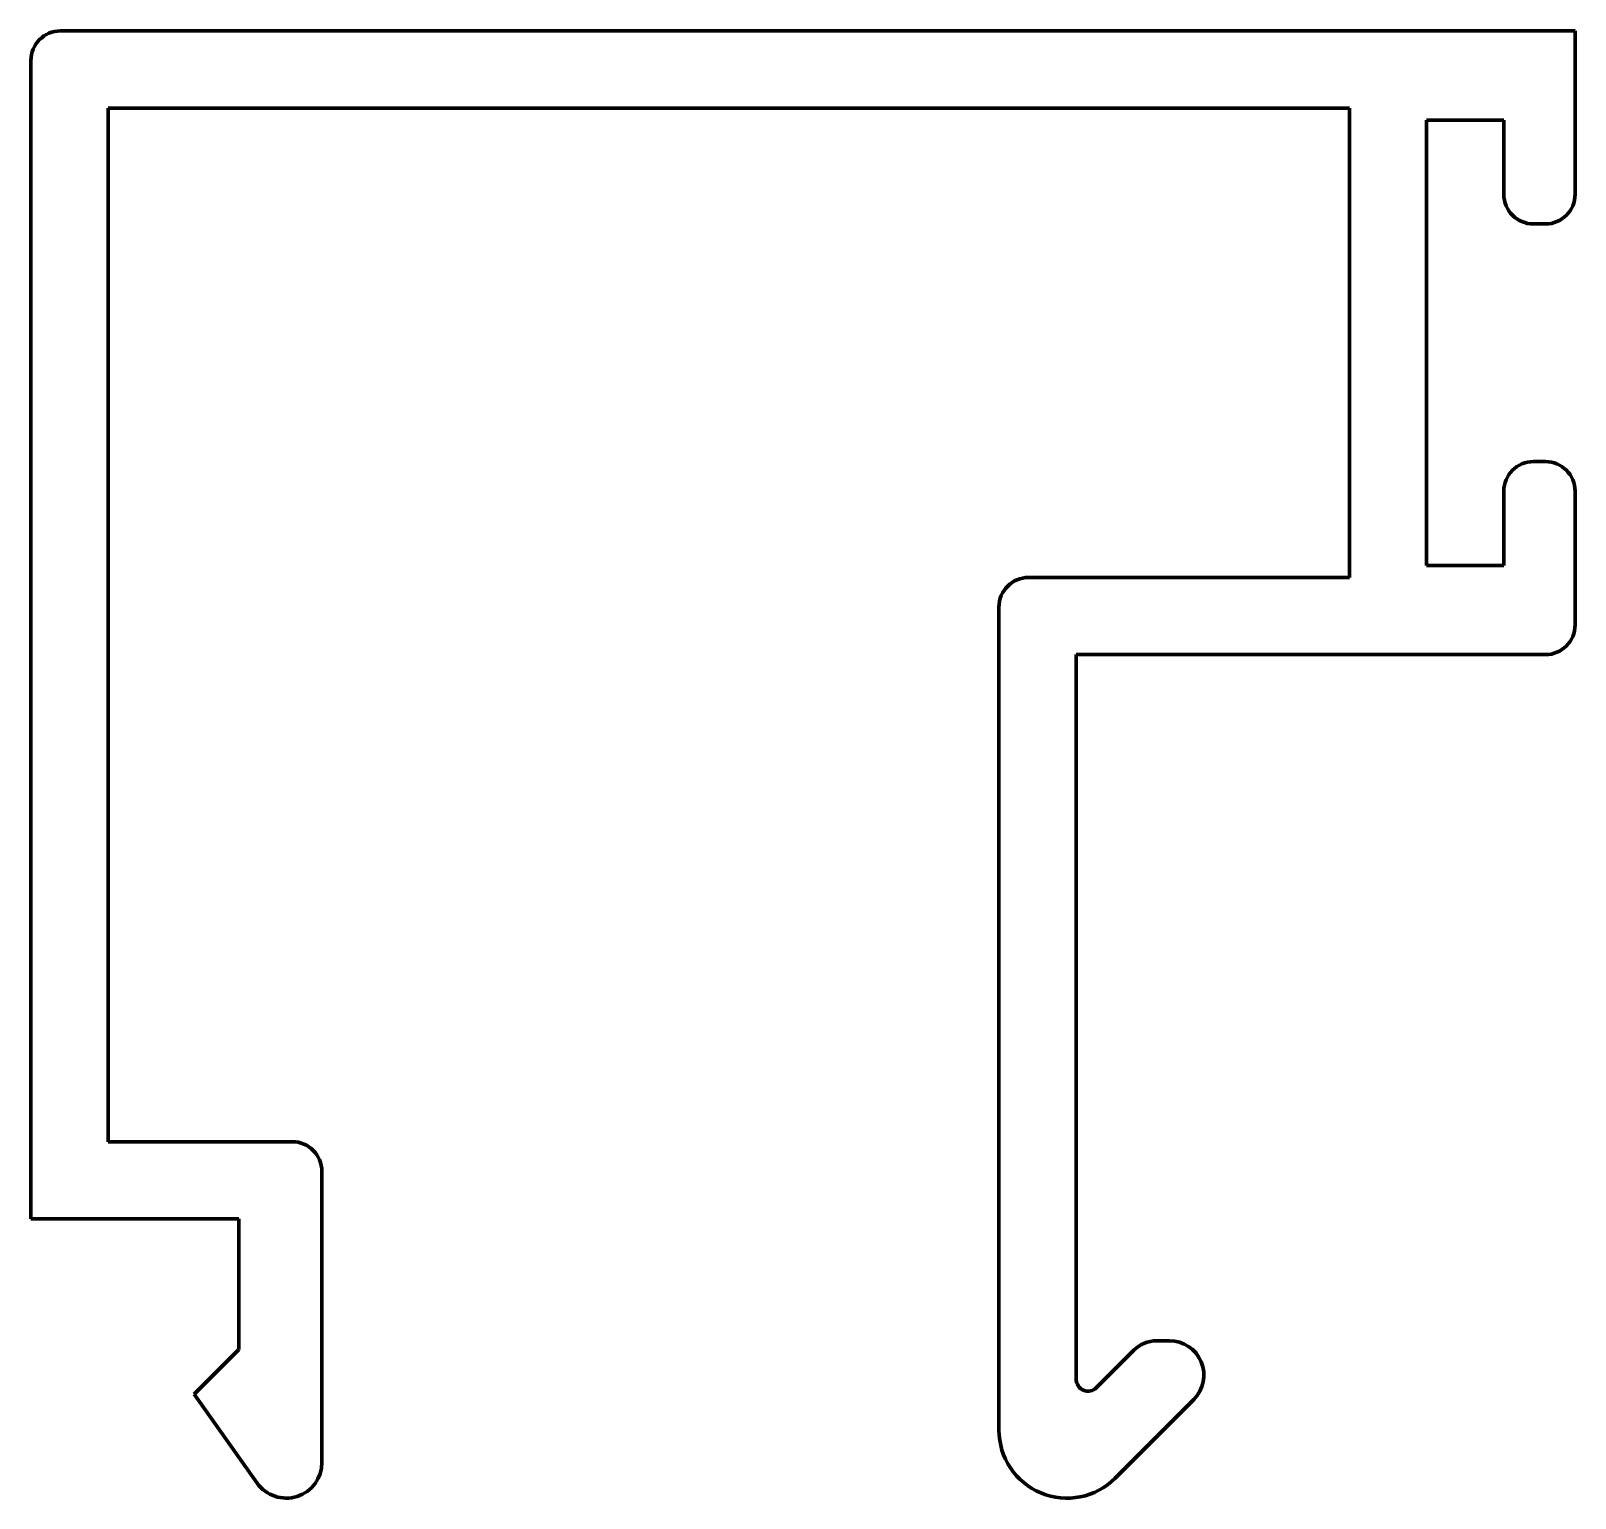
# Model space of a CAD drawing. Header units: millimetres. Extents: x 469.5 to 495.5, y 3143.8 to 3168.5.
import ezdxf

# ---------------------------------------------------------------- set-up
doc = ezdxf.new("R2010")
doc.units = ezdxf.units.MM

msp = doc.modelspace()

# ---------------------------------------------------------------- linework, layer by layer
at = {"lineweight": 100}
for p, q in [((495.533, 3168.535), (470.033, 3168.535)), ((495.533, 3165.785), (495.533, 3168.535)), ((469.533, 3168.035), (469.533, 3148.535)), ((470.833, 3149.835), (470.833, 3167.235)), ((470.833, 3167.235), (491.733, 3167.235)), ((491.733, 3167.235), (491.733, 3159.335)), ((493.033, 3159.535), (493.033, 3167.035)), ((493.033, 3167.035), (494.333, 3167.035)), ((494.333, 3167.035), (494.333, 3165.785)), ((494.833, 3165.285), (495.033, 3165.285)), ((495.033, 3161.285), (494.833, 3161.285)), ((494.333, 3160.785), (494.333, 3159.535)), ((495.533, 3158.535), (495.533, 3160.785)), ((494.333, 3159.535), (493.033, 3159.535)), ((491.733, 3159.335), (486.333, 3159.335)), ((485.833, 3158.835), (485.833, 3144.98)), ((487.133, 3146.335), (487.133, 3158.035)), ((487.133, 3158.035), (495.033, 3158.035)), ((473.933, 3149.835), (470.833, 3149.835)), ((474.433, 3144.435), (474.433, 3149.335)), ((469.533, 3148.535), (473.033, 3148.535)), ((473.033, 3148.535), (473.033, 3146.335)), ((473.033, 3146.335), (472.283, 3145.585)), ((487.133, 3145.837), (487.133, 3146.335)), ((488.105, 3146.326), (487.475, 3145.696)), ((488.704, 3146.485), (488.489, 3146.485)), ((472.283, 3145.585), (473.344, 3144.088)), ((487.788, 3144.171), (489.114, 3145.496))]:
    msp.add_line(p, q, dxfattribs=at)
for centre, radius, start, end in [((470.033, 3168.035), 0.5, 90, 180), ((494.833, 3165.785), 0.5, 180, 270), ((495.033, 3165.785), 0.5, 270, 0), ((494.833, 3160.785), 0.5, 90, 180), ((495.033, 3160.785), 0.5, 0, 90), ((486.333, 3158.835), 0.5, 90, 180), ((495.033, 3158.535), 0.5, 270, 0), ((473.933, 3149.335), 0.5, 0, 90), ((488.489, 3145.941), 0.544, 90, 135), ((488.704, 3145.906), 0.579, 315, 90), ((487.333, 3145.837), 0.2, 180, 315), ((486.978, 3144.98), 1.145, 180, 315), ((473.833, 3144.435), 0.6, 215.3149, 0)]:
    msp.add_arc(centre, radius, start, end, dxfattribs=at)

doc.saveas('drawing.dxf')
